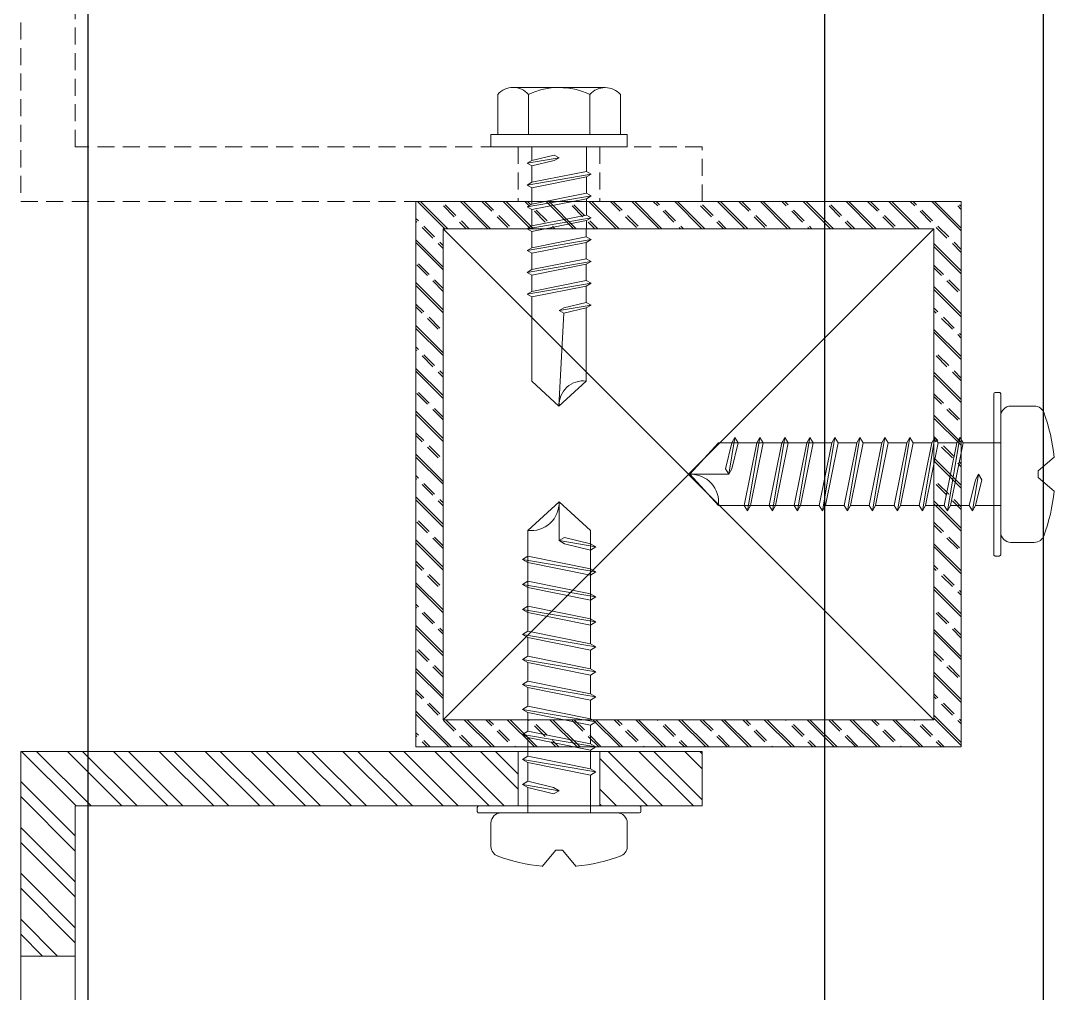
# Model space of a CAD drawing. Header units: millimetres. Extents: x 4688743 to 4806056, y -3017657 to -2960297.
# Drawn here: x 4752646.8 to 4752722.7, y -2967160.2 to -2967088.9 of the extents above; entities that cross this region are included whole.
import ezdxf

# ---------------------------------------------------------------- set-up
doc = ezdxf.new("R2010")
doc.units = ezdxf.units.MM
doc.header["$MEASUREMENT"] = 0
doc.linetypes.add('LÍNEAS_OCULTAS2', pattern=[0.1875, 0.125, -0.0625])
for name, color, linetype, lineweight in [('B-SECTIONS$0$_FAVETON-Autotaladrante N12 Filete 5.5 mm', 8, 'Continuous', 5), ('B-SECTIONS$0$_FAVETON-Pieza', 7, 'Continuous', 5), ('CLAYTONE-Pieza', 7, 'Continuous', 9), ('NEI-ALU-CROSS-SECTION', 150, 'Continuous', 5), ('NEI-G-BRACKET-IN PLAN', 115, 'Continuous', 5), ('TAPPING SCREW', 251, 'Continuous', 5)]:
    doc.layers.add(name, color=color, linetype=linetype, lineweight=lineweight)
doc.layers.add('MATEL CLADDING', color=145, linetype='Continuous')
doc.layers.add('wall', color=4, linetype='Continuous')

# ---------------------------------------------------------------- blocks, each defined once
blk = doc.blocks.new('ALU-CROSS-SECTION')
at = {"layer": 'NEI-ALU-CROSS-SECTION'}
h = blk.add_hatch(dxfattribs=at)
h.set_pattern_fill('ANSI33', color=8, scale=0.35, style=0)
h.set_pattern_definition([(45, (-14308.02193675318, -80916.70693045919), (-1.5715448211871, 1.5715448211871), []), (45, (-14306.45039125318, -80916.70693045919), (-1.5715448211871, 1.5715448211871), [1.111249999999998, -0.5556250000000001])])
h.paths.add_polyline_path([(20, 20), (-20, 20), (-20, -20), (20, -20)])
h.paths.add_polyline_path([(18, -18), (-17.99999999999818, -18), (-18.00000000000182, 18), (17.99999999999818, 18.00000000001455)], flags=16)
at = {"color": 8}
for p, q in [((-18, -18), (18, 18)), ((-18, 18), (18, -18))]:
    blk.add_line(p, q, dxfattribs=at)
for points in [[(-20, -20), (20, -20), (20, 20), (-20, 20)], [(-18, -18), (18, -18), (18, 18), (-18, 18)]]:
    blk.add_lwpolyline(points, close=True)
blk = doc.blocks.new('Autotaladrante N12 Filete 5.5 mm')
at = {"color": 250}
blk.add_lwpolyline([(0.4, -6), (0.1, -6, -0.4142135623730951), (0, -5.9), (0, 5.9, -0.4142135623730951), (0.1, 6), (0.4, 6, -0.4142135623730951), (0.5, 5.9), (0.5, -5.9, -0.4142135623730951)], format="xyb", close=True, dxfattribs=at)
at = {"layer": 'TAPPING SCREW'}
for p, q in [((0, 2.291923984535969), (1.846740673296151, 2.291923984652384)), ((1.619689673185348, -6.80153607391e-05), (2.078185673337428, 2.692314984626134)), ((2.309875673148779, 2.291923984652384), (3.67999267298728, 2.291923984652384)), ((4.143372673075647, 2.291923984652384), (5.513489672914146, 2.291923984652384)), ((5.976869673002511, 2.291923984652384), (7.346986672841012, 2.291923984652384)), ((7.810366672929376, 2.291923984652384), (9.180483672767876, 2.291923984652384)), ((9.64386367285624, 2.291923984652384), (11.01398067269474, 2.291923984652384)), ((10.56036767270416, -2.292060015373863), (11.47711567301303, 2.291923984652384)), ((11.24567067297175, 2.692314984626134), (11.47711567301303, 2.291923984652384)), ((11.47711567301303, 2.291923984652384), (12.84747667284682, 2.291923984652384)), ((13.31036767270416, 2.291923984652384), (14.68072867300361, 2.291923984652384)), ((14.22711567301303, -2.292060015373863), (15.14361967286095, 2.291923984652384)), ((14.55444400012493, 2.291923984535969), (20.70214900001884, 2.291923984535969)), ((14.91217367304489, 2.692314984626134), (15.14361967286095, 2.291923984652384)), ((15.14361967286095, 2.291923984652384), (16.51398067269474, 2.291923984652384)), ((16.97711567301302, 2.291923984652384), (18.34723267285153, 2.291923984652384)), ((17.66217367304489, -2.692451015347614), (18.5789216728881, 2.692314984626134)), ((20.70214900001884, 2.291923984535969), (22.80200200015679, -6.80154771544e-05)), ((-3.936293014617362, 1.252029540308284), (-2.746724937403298, 0.2499999999417923)), ((-2.746724937403298, 0.2499999999417923), (-2.746724937403298, -0.2500000000582077)), ((-3.936293014617362, -1.252029540424699), (-2.746724937403298, -0.2500000000582077)), ((19.9539216728881, -6.80153607391e-05), (22.80200200015679, -6.80154771544e-05)), ((20.70214900001884, -2.292060015490278), (22.80200200015679, -6.80154771544e-05)), ((0, -2.292060015490278), (2.763489672914146, -2.292060015490278)), ((2.995179673191158, -2.692451015347614), (3.226624673232436, -2.292060015373863)), ((4.828676673118026, -2.692451015347614), (5.0601216731593, -2.292060015373863)), ((6.66217367304489, -2.692451015347614), (6.893618673086166, -2.292060015373863)), ((8.495670672971755, -2.692451015347614), (8.727115673013031, -2.292060015373863)), ((10.3289216728881, -2.692451015347614), (10.56036767270416, -2.292060015373863)), ((10.56036767270416, -2.292060015373863), (11.93072867300361, -2.292060015373863)), ((12.39386367285624, -2.292060015373863), (13.76398067269474, -2.292060015373863)), ((13.63769599981606, -2.292060015490278), (20.70214900001884, -2.292060015490278)), ((13.99542567273602, -2.692451015347614), (14.22711567301303, -2.292060015373863)), ((14.22711567301303, -2.292060015373863), (15.59723267285153, -2.292060015373863)), ((16.06036767270416, -2.292060015373863), (17.43072867300361, -2.292060015373863)), ((17.89386367285624, -2.292060015373863), (19.26398067269474, -2.292060015373863))]:
    blk.add_line(p, q, dxfattribs=at)
for points in [[(-0.75, 5.000000000058205), (-2.468786036887863, 5.000000000058205)], [(0, 4.250000155007002), (0, -4.250000155007002)], [(4.596986672841012, -2.292060015373863), (3.226624673232436, -2.292060015373863), (4.143372673075647, 2.291923984652384), (3.911682673264293, 2.692314984626134), (2.995179673191158, -2.692451015347614), (2.763489672914146, -2.292060015373863), (3.680237673223018, 2.291923984652384), (3.911682673264293, 2.692314984626134)], [(6.430482672993093, -2.292060015373863), (5.0601216731593, -2.292060015373863), (5.976869673002511, 2.291923984652384), (5.745179673191159, 2.692314984626134), (4.828676673118026, -2.692451015347614), (4.596986672841012, -2.292060015373863), (5.513734673149881, 2.291923984652384), (5.745179673191159, 2.692314984626134)], [(8.263979672919957, -2.292060015373863), (6.893618673086166, -2.292060015373863), (7.810366672929376, 2.291923984652384), (7.578676673118025, 2.692314984626134), (6.66217367304489, -2.692451015347614), (6.430483672767878, -2.292060015373863), (7.347231673076748, 2.291923984652384), (7.578676673118025, 2.692314984626134)], [(10.09747667284682, -2.292060015373863), (8.727115673013031, -2.292060015373863), (9.64386367285624, 2.291923984652384), (9.41217367304489, 2.692314984626134), (8.495670672971755, -2.692451015347614), (8.263980672694743, -2.292060015373863), (9.180728673003612, 2.291923984652384), (9.41217367304489, 2.692314984626134)], [(13.0789216728881, 2.692314984626134), (13.31036767270416, 2.291923984652384), (12.39386367285624, -2.292060015373863), (12.16217367304489, -2.692451015347614), (11.93072867300361, -2.292060015373863), (12.84747667284682, 2.291923984652384), (13.0789216728881, 2.692314984626134), (12.16217367304489, -2.692451015347614)], [(15.8289216728881, -2.692451015347614), (16.06036767270416, -2.292060015373863), (16.97711567301302, 2.291923984652384), (16.74542567273602, 2.692314984626134), (15.8289216728881, -2.692451015347614), (15.59723267285153, -2.292060015373863), (16.51398067269474, 2.291923984652384), (16.74542567273602, 2.692314984626134)], [(19.9539216728881, -6.80153607391e-05), (19.72247667284682, -0.4014350153738633), (19.26398067269474, -2.292060015373863), (19.49567067297175, -2.692451015347614), (19.9539216728881, -6.80153607391e-05), (20.18536767270416, -0.4014350153738633), (19.72711567301303, -2.292060015373863), (19.49567067297175, -2.692451015347614)], [(-0.75, -5.000000000058205), (-2.468786036887863, -5.000000000058205)]]:
    blk.add_lwpolyline(points, dxfattribs=at)
for points in [[(2.309875673148779, 2.291923984652384), (1.85137967346236, 0.4012989846523852), (1.619689673185348, -6.80153607391e-05), (1.388244673144072, 0.4012989846523852), (1.846740673296151, 2.291923984652384), (2.078185673337428, 2.692314984626134)], [(10.3289216728881, -2.692451015347614), (10.09747667284682, -2.292060015373863), (11.01398067269474, 2.291923984652384), (11.24567067297175, 2.692314984626134)], [(13.76398067269474, -2.292060015373863), (14.68072867300361, 2.291923984652384), (14.91217367304489, 2.692314984626134), (13.99542567273602, -2.692451015347614)], [(17.89386367285624, -2.292060015373863), (17.66217367304489, -2.692451015347614), (17.43072867300361, -2.292060015373863), (18.34723267285153, 2.291923984652384), (18.5789216728881, 2.692314984626134), (18.81036767270416, 2.291923984652384)]]:
    blk.add_lwpolyline(points, close=True, dxfattribs=at)
for centre, radius, start, end in [((-2.46258787001828, 4.243801831908056), 0.756223569314118, 90.469613473679, 163.2548443297467), ((-0.7561981668695807, 4.243801831908056), 0.756223569314118, 0.4696135470522529, 89.53038652632057), ((9.023636459546438, 1.74623e-10), 12.99999999997761, 159.516938112828, 174.5435306629525), ((22.74389699986205, 2.054619984526651), 2.055444, 173.3775490016879, 271.6224339928452), ((9.023636459546438, 1.74623e-10), 12.99999999997761, 185.4564693403973, 200.4830618965218), ((-2.46258787001828, -4.243801831908056), 0.756223569314118, 196.7451556702532, 269.5303865263205), ((-0.7561981668695807, -4.243801831908056), 0.756223569314118, 270.469613473679, 359.5303864529478)]:
    blk.add_arc(centre, radius, start, end, dxfattribs=at)
blk = doc.blocks.new('bracket@ rcc')
h = blk.add_hatch()
h.set_pattern_fill('ANSI31', color=8, scale=0.75, style=0)
h.set_pattern_definition([(45, (230.708298155645, -31.36504371277986), (-1.683798022700464, 1.683798022700464), [])])
h.paths.add_polyline_path([(50.22255460312589, -6.365043712779865), (35.22255460312589, -6.365043712779865), (35.22255460312589, -10.36504371277986), (46.22255460312589, -10.36504371277986), (46.22255460312589, -40.86541946672421), (46.22464467902449, -40.86542034040774), (46.22380880602834, -42.86504371277986), (50.22255460312589, -42.86504371277986)])
h = blk.add_hatch()
h.set_pattern_fill('ANSI31', color=8, scale=0.75, style=0)
h.set_pattern_definition([(45, (22.2538147293526, 1.134956287220133), (-1.683798022700464, 1.683798022700464), [])])
h.paths.add_polyline_path([(46.22255460312589, -56.36504371277986), (50.22255460312589, -56.36504371277986), (50.22255460312589, -48.86504371277986), (46.22255460312589, -48.86504371277986)])
for p, q in [((35.22255460312589, -6.365043712779865), (35.22255460312589, -10.36504371277986)), ((46.22255460312589, -42.86504371277986), (50.22255460312589, -42.86504371277986)), ((46.22255460312589, -48.86504371277986), (50.22255460312589, -48.86504371277986))]:
    blk.add_line(p, q)
blk.add_lwpolyline([(-24.77744539687411, -6.365043712779865), (50.22255460312589, -6.365043712779865), (50.22255460312589, -56.36504371277986), (46.22255460312589, -56.36504371277986), (46.22255460312589, -10.36504371277986), (-24.77744539687411, -10.36504371277986), (-24.77744539687411, -6.365043712779865)])
at = {"layer": 'CLAYTONE-Pieza'}
blk.add_blockref('Autotaladrante N12 Filete 5.5 mm', (45.72255460312589, -45.86504371277986), dxfattribs=at)
blk = doc.blocks.new('B-SECTIONS$0$Autotaladrante N12 Filete 5.5 mm')
at = {"layer": 'B-SECTIONS$0$_FAVETON-Autotaladrante N12 Filete 5.5 mm'}
for p, q in [((-4.984374999999086, -3.870116999999027), (-4.984374999999086, 3.870117000000846)), ((0.9165040000025328, 9.095e-13), (1.375000000002728, 2.692383000000517)), ((5.041748999999982, 2.692383000000517), (5.273193999997601, 2.291992000000845)), ((8.708251999998538, 2.692383000000517), (8.939697999999225, 2.291992000000845)), ((11.45825199999672, -2.692383000000517), (12.37499999999909, 2.692383000000517)), ((-4.411376000000018, 2.580078000000411), (-1.031249999997271, 2.580078000000411)), ((0, 2.291992000000845), (1.143554999998741, 2.291992000000845)), ((1.606690000002341, 2.291992000000845), (2.976807000002736, 2.291992000000845)), ((3.439941999999973, 2.291992000000845), (4.810059000000363, 2.291992000000845)), ((4.356446000002506, -2.291991999999027), (5.273193999997601, 2.291992000000845)), ((5.273193999997601, 2.291992000000845), (6.643555000003289, 2.291992000000845)), ((7.106446000001596, 2.291992000000845), (8.476807000000917, 2.291992000000845)), ((8.023194000003059, -2.291991999999027), (8.939697999999225, 2.291992000000845)), ((8.939697999999225, 2.291992000000845), (10.31005899999854, 2.291992000000845)), ((10.77319400000215, 2.291992000000845), (12.14331100000254, 2.291992000000845)), ((12.60644599999978, 2.291992000000845), (19.67089899999791, 2.291992000000845)), ((19.67089899999791, 2.291992000000845), (21.77075200000218, 9.095e-13)), ((13.9814460000025, -0.4013669999994818), (21.77075200000218, 9.095e-13)), ((19.67089899999791, -2.291991999999027), (21.77075200000218, 9.095e-13)), ((-4.411376000000018, -2.580078000000411), (-1.031249999997271, -2.580078000000411)), ((0, -2.291991999999027), (2.060059000001273, -2.291991999999027)), ((2.291749000000891, -2.692383000000517), (2.523193999998509, -2.291991999999027)), ((4.125000000001818, -2.692383000000517), (4.356446000002506, -2.291991999999027)), ((4.356446000002506, -2.291991999999027), (5.726807000001826, -2.291991999999027)), ((6.189941999999063, -2.291991999999027), (7.560058999999455, -2.291991999999027)), ((7.791504000003442, -2.692383000000517), (8.023194000003059, -2.291991999999027)), ((8.023194000003059, -2.291991999999027), (9.393311000003443, -2.291991999999027)), ((9.856446000000687, -2.291991999999027), (11.226807, -2.291991999999027)), ((11.68994199999633, -2.291991999999027), (13.06005899999673, -2.291991999999027)), ((13.52319400000124, -2.291991999999027), (19.67089899999791, -2.291991999999027)), ((-1.031249999997271, -5.160155999999457), (-4.411376000000018, -5.160155999999457))]:
    blk.add_line(p, q, dxfattribs=at)
for points in [[(0, -5.729491999999482), (0, 5.729491999999482), (-1.031249999997271, 5.729491999999482), (-1.031249999997271, -5.729491999999482)], [(1.606690000002341, 2.291992000000845), (1.148194000002149, 0.4013669999994818), (0.9165040000025328, 9.095e-13), (0.6850589999985461, 0.4013669999994818), (1.143554999998741, 2.291992000000845), (1.375000000002728, 2.692383000000517)], [(4.125000000001818, -2.692383000000517), (3.893554999997832, -2.291991999999027), (4.810059000000363, 2.291992000000845), (5.041748999999982, 2.692383000000517)], [(7.560058999999455, -2.291991999999027), (8.476807000000917, 2.291992000000845), (8.708251999998538, 2.692383000000517), (7.791504000003442, -2.692383000000517)], [(11.68994199999633, -2.291991999999027), (11.45825199999672, -2.692383000000517), (11.226807, -2.291991999999027), (12.14331100000254, 2.291992000000845), (12.37499999999909, 2.692383000000517), (12.60644599999978, 2.291992000000845)]]:
    blk.add_lwpolyline(points, close=True, dxfattribs=at)
for points in [[(-1.031249999997271, 5.160155999999457), (-4.411376000000018, 5.160155999999457)], [(3.893554999997832, -2.291991999999027), (2.523193999998509, -2.291991999999027), (3.439941999999973, 2.291992000000845), (3.208252000000356, 2.692383000000517), (2.291749000000891, -2.692383000000517), (2.060059000001273, -2.291991999999027), (2.976807000002736, 2.291992000000845), (3.208252000000356, 2.692383000000517)], [(6.875000000000909, 2.692383000000517), (7.106446000001596, 2.291992000000845), (6.189941999999063, -2.291991999999027), (5.958251999999447, -2.692383000000517), (5.726807000001826, -2.291991999999027), (6.643555000003289, 2.291992000000845), (6.875000000000909, 2.692383000000517), (5.958251999999447, -2.692383000000517)], [(9.625, -2.692383000000517), (9.856446000000687, -2.291991999999027), (10.77319400000215, 2.291992000000845), (10.54150400000253, 2.692383000000517), (9.625, -2.692383000000517), (9.393311000003443, -2.291991999999027), (10.31005899999854, 2.291992000000845), (10.54150400000253, 2.692383000000517)], [(13.75000000000182, 9.095e-13), (13.51855499999783, -0.4013669999994818), (13.06005899999673, -2.291991999999027), (13.29174899999725, -2.692383000000517), (13.75000000000182, 9.095e-13), (13.9814460000025, -0.4013669999994818), (13.52319400000124, -2.291991999999027), (13.29174899999725, -2.692383000000517)]]:
    blk.add_lwpolyline(points, dxfattribs=at)
for centre, radius, start, end in [((-3.24560499999643, 3.870117000000846), 1.738801999999999, 132.1065000000292, 227.8934999999707), ((1.111328999996658, 9.095e-13), 6.095832999999998, 154.9603400000064, 205.0396599999936), ((21.7126470000012, -2.054688000000167), 2.055444, 88.37756600001387, 186.6224509999925), ((-3.24560499999643, -3.870116999999027), 1.738801999999999, 132.1065000000292, 227.8934999999707)]:
    blk.add_arc(centre, radius, start, end, dxfattribs=at)
blk = doc.blocks.new('rcc diff lvl')
at = {"linetype": 'LÍNEAS_OCULTAS2', "ltscale": 10}
for p, q in [((4.555360672995448, 3.000068015360735), (0.5553606729954482, 3.000068015360735)), ((4.555360672995448, -2.999931984639263), (0.5553606729954482, -2.999931984639263))]:
    blk.add_line(p, q, dxfattribs=at)
blk.add_lwpolyline([(75.55536067299545, 39.50006801536074), (0.5553606729954482, 39.50006801536074), (0.5553606729954482, -10.49993198463926), (4.555360672995448, -10.49993198463926), (4.555360672995448, 35.50006801536074), (75.55536067299545, 35.50006801536074), (75.55536067299545, 39.50006801536074)], dxfattribs=at)
at = {"layer": 'B-SECTIONS$0$_FAVETON-Pieza', "extrusion": (0, 0, -1), "xscale": 0.8726777181651566, "yscale": 0.8726777181651566, "zscale": -0.8726777173244235, "rotation": 0.0239505062693356}
blk.add_blockref('B-SECTIONS$0$Autotaladrante N12 Filete 5.5 mm', (-4.555360672995448, 6.80153607355e-05), dxfattribs=at)

msp = doc.modelspace()

# ---------------------------------------------------------------- hatches: boundary and pattern name
at = {"layer": 'NEI-ALU-CROSS-SECTION'}
h = msp.add_hatch(dxfattribs=at)
h.set_pattern_fill('ANSI33', color=8, scale=0.35, angle=89.99999999999999, style=0)
h.set_pattern_definition([(135, (4833612.540055326, -2981430.133896306), (-1.5715448211871, -1.5715448211871), []), (135, (4833612.540055326, -2981428.562350806), (-1.5715448211871, -1.5715448211871), [1.111249999999998, -0.5556250000000001])])
h.paths.add_polyline_path([(4752675.833124869, -2967102.111959552), (4752675.833124869, -2967142.111959552), (4752715.833124868, -2967142.111959552), (4752715.833124868, -2967102.111959552)])
h.paths.add_polyline_path([(4752713.833124869, -2967104.111959552), (4752713.833124869, -2967140.111959553), (4752677.833124869, -2967140.111959553), (4752677.833124869, -2967104.111959552)], flags=16)
at = {"layer": 'NEI-G-BRACKET-IN PLAN'}
h = msp.add_hatch(dxfattribs=at)
h.set_pattern_fill('ANSI31', color=8, scale=0.7500000000000002, angle=89.99999999999999, style=0)
h.set_pattern_definition([(135, (4752671.833127961, -2966961.951775138), (-1.683798022700465, -1.683798022700464), [])])
h.paths.add_polyline_path([(4752646.833127961, -2967142.437518692), (4752646.833127961, -2967157.437518692), (4752650.833127961, -2967157.437518692), (4752650.833127961, -2967146.437518692), (4752681.333503715, -2967146.437518692), (4752681.333504588, -2967146.435428616), (4752683.333127961, -2967146.436264489), (4752683.333127961, -2967142.437518692)])
h = msp.add_hatch(dxfattribs=at)
h.set_pattern_fill('ANSI31', color=8, scale=0.7500000000000002, angle=89.99999999999999, style=0)
h.set_pattern_definition([(135, (4752639.33312796, -2967170.406258566), (-1.683798022700465, -1.683798022700464), [])])
h.paths.add_polyline_path([(4752696.833127961, -2967146.437518692), (4752696.833127961, -2967142.437518692), (4752689.333127961, -2967142.437518692), (4752689.333127961, -2967146.437518692)])

# ---------------------------------------------------------------- linework, layer by layer
at = {"layer": 'B-SECTIONS$0$_FAVETON-Autotaladrante N12 Filete 5.5 mm'}
for p, q in [((4752689.71240022, -2967093.76361872, 389.654584088475), (4752682.957671065, -2967093.760795141, 389.654584088475)), ((4752681.830440802, -2967097.210128347, 389.654584088475), (4752681.831673848, -2967094.26036796, 389.654584088475)), ((4752684.083250231, -2967094.261309154, 389.654584088475), (4752684.082017187, -2967097.21106954, 389.654584088475)), ((4752688.586403002, -2967094.26319154, 389.654584088475), (4752688.585169957, -2967097.212951927, 389.654584088475)), ((4752690.836746342, -2967097.21389312, 389.654584088475), (4752690.837979387, -2967094.264132733, 389.654584088475)), ((4752681.333217812, -2967098.109869475, 389.654584088475), (4752681.333594005, -2967097.209920657, 389.654584088475)), ((4752681.333594005, -2967097.209920657, 389.654584088475), (4752691.333593141, -2967097.21410081, 389.654584088475)), ((4752691.333593141, -2967097.21410081, 389.654584088475), (4752691.333216948, -2967098.114049627, 389.654584088475)), ((4752691.333216948, -2967098.114049627, 389.654584088475), (4752681.333217812, -2967098.109869475, 389.654584088475)), ((4752684.333047207, -2967098.11112345, 389.654584088475), (4752684.332630048, -2967099.109078332, 389.654584088475)), ((4752688.333387554, -2967098.112795652, 389.654584088475), (4752688.332636058, -2967099.910563084, 389.654584088475)), ((4752686.332883047, -2967098.911772102, 389.654584088475), (4752683.983133341, -2967099.310909149, 389.654584088475)), ((4752684.332630048, -2967099.109078332, 389.654584088475), (4752683.983133341, -2967099.310909149, 389.654584088475)), ((4752683.983133341, -2967099.310909149, 389.654584088475), (4752684.332461097, -2967099.513245891, 389.654584088475)), ((4752684.332461097, -2967099.513245891, 389.654584088475), (4752685.982534521, -2967099.113816369, 389.654584088475)), ((4752685.982703469, -2967098.709648809, 389.654584088475), (4752684.332630048, -2967099.109078332, 389.654584088475)), ((4752685.982534521, -2967099.113816369, 389.654584088475), (4752686.332883047, -2967098.911772102, 389.654584088475)), ((4752686.332883047, -2967098.911772102, 389.654584088475), (4752685.982703469, -2967098.709648809, 389.654584088475)), ((4752684.332461097, -2967099.513245891, 389.654584088475), (4752684.33196129, -2967100.708916364, 389.654584088475)), ((4752688.332636058, -2967099.910563084, 389.654584088475), (4752684.33196129, -2967100.708916364, 389.654584088475)), ((4752688.681963815, -2967100.112899825, 389.654584088475), (4752688.332636058, -2967099.910563084, 389.654584088475)), ((4752683.982464586, -2967100.910747181, 389.654584088475), (4752688.681963815, -2967100.112899825, 389.654584088475)), ((4752684.33196129, -2967100.708916364, 389.654584088475), (4752683.982464586, -2967100.910747181, 389.654584088475)), ((4752688.332467112, -2967100.314730642, 389.654584088475), (4752684.331792342, -2967101.113083922, 389.654584088475)), ((4752688.331967215, -2967101.510614051, 389.654584088475), (4752688.332467112, -2967100.314730642, 389.654584088475)), ((4752688.681963815, -2967100.112899825, 389.654584088475), (4752688.332467112, -2967100.314730642, 389.654584088475)), ((4752684.331792342, -2967101.113083922, 389.654584088475), (4752683.982464586, -2967100.910747181, 389.654584088475)), ((4752684.331792342, -2967101.113083922, 389.654584088475), (4752684.331292533, -2967102.308754395, 389.654584088475)), ((4752688.331967215, -2967101.510614051, 389.654584088475), (4752684.331292533, -2967102.308754395, 389.654584088475)), ((4752688.681295059, -2967101.712736987, 389.654584088475), (4752688.331967215, -2967101.510614051, 389.654584088475)), ((4752683.98179574, -2967102.510799018, 389.654584088475), (4752688.681295059, -2967101.712736987, 389.654584088475)), ((4752684.331292533, -2967102.308754395, 389.654584088475), (4752683.98179574, -2967102.510799018, 389.654584088475)), ((4752688.331798355, -2967101.914568677, 389.654584088475), (4752684.331123585, -2967102.712921955, 389.654584088475)), ((4752688.331798355, -2967101.914568677, 389.654584088475), (4752688.331298457, -2967103.110452082, 389.654584088475)), ((4752688.681295059, -2967101.712736987, 389.654584088475), (4752688.331798355, -2967101.914568677, 389.654584088475)), ((4752683.98179574, -2967102.510799018, 389.654584088475), (4752684.331123585, -2967102.712921955, 389.654584088475)), ((4752684.331123585, -2967102.712921955, 389.654584088475), (4752684.330623687, -2967103.908805362, 389.654584088475)), ((4752688.331298457, -2967103.110452082, 389.654584088475), (4752684.330623687, -2967103.908805362, 389.654584088475)), ((4752688.680626302, -2967103.312575017, 389.654584088475), (4752688.331298457, -2967103.110452082, 389.654584088475)), ((4752683.981126985, -2967104.110636179, 389.654584088475), (4752688.680626302, -2967103.312575017, 389.654584088475)), ((4752684.330454828, -2967104.312759987, 389.654584088475), (4752688.33112951, -2967103.514619642, 389.654584088475)), ((4752688.33112951, -2967103.514619642, 389.654584088475), (4752688.330629702, -2967104.710290115, 389.654584088475)), ((4752688.33112951, -2967103.514619642, 389.654584088475), (4752688.680626302, -2967103.312575017, 389.654584088475)), ((4752684.330623687, -2967103.908805362, 389.654584088475), (4752683.981126985, -2967104.110636179, 389.654584088475)), ((4752683.981126985, -2967104.110636179, 389.654584088475), (4752684.330454828, -2967104.312759987, 389.654584088475)), ((4752684.330454828, -2967104.312759987, 389.654584088475), (4752684.329954932, -2967105.508643395, 389.654584088475)), ((4752683.980458227, -2967105.710474212, 389.654584088475), (4752688.679957545, -2967104.91241305, 389.654584088475)), ((4752688.330460751, -2967105.114457674, 389.654584088475), (4752684.329786072, -2967105.91259802, 389.654584088475)), ((4752688.330629702, -2967104.710290115, 389.654584088475), (4752684.329954932, -2967105.508643395, 389.654584088475)), ((4752688.330460751, -2967105.114457674, 389.654584088475), (4752688.329960945, -2967106.310128147, 389.654584088475)), ((4752688.679957545, -2967104.91241305, 389.654584088475), (4752688.330460751, -2967105.114457674, 389.654584088475)), ((4752688.679957545, -2967104.91241305, 389.654584088475), (4752688.330629702, -2967104.710290115, 389.654584088475)), ((4752684.329954932, -2967105.508643395, 389.654584088475), (4752683.980458227, -2967105.710474212, 389.654584088475)), ((4752683.980458227, -2967105.710474212, 389.654584088475), (4752684.329786072, -2967105.91259802, 389.654584088475)), ((4752684.329786072, -2967105.91259802, 389.654584088475), (4752684.329286172, -2967107.108481427, 389.654584088475)), ((4752683.97978947, -2967107.310312245, 389.654584088475), (4752688.679288698, -2967106.512464016, 389.654584088475)), ((4752688.329791997, -2967106.714295706, 389.654584088475), (4752684.329117226, -2967107.512648986, 389.654584088475)), ((4752688.329960945, -2967106.310128147, 389.654584088475), (4752684.329286172, -2967107.108481427, 389.654584088475)), ((4752688.329791997, -2967106.714295706, 389.654584088475), (4752688.3292921, -2967107.910179113, 389.654584088475)), ((4752688.679288698, -2967106.512464016, 389.654584088475), (4752688.329791997, -2967106.714295706, 389.654584088475)), ((4752688.679288698, -2967106.512464016, 389.654584088475), (4752688.329960945, -2967106.310128147, 389.654584088475)), ((4752684.329286172, -2967107.108481427, 389.654584088475), (4752683.97978947, -2967107.310312245, 389.654584088475)), ((4752684.329117226, -2967107.512648986, 389.654584088475), (4752683.97978947, -2967107.310312245, 389.654584088475)), ((4752684.329117226, -2967107.512648986, 389.654584088475), (4752684.328617416, -2967108.708319458, 389.654584088475)), ((4752688.678619944, -2967108.112302048, 389.654584088475), (4752683.979120624, -2967108.91036321, 389.654584088475)), ((4752684.32844847, -2967109.112487018, 389.654584088475), (4752688.32912315, -2967108.314346672, 389.654584088475)), ((4752688.3292921, -2967107.910179113, 389.654584088475), (4752684.328617416, -2967108.708319458, 389.654584088475)), ((4752688.32912315, -2967108.314346672, 389.654584088475), (4752688.328623342, -2967109.510017144, 389.654584088475)), ((4752688.32912315, -2967108.314346672, 389.654584088475), (4752688.678619944, -2967108.112302048, 389.654584088475)), ((4752688.678619944, -2967108.112302048, 389.654584088475), (4752688.3292921, -2967107.910179113, 389.654584088475)), ((4752684.328617416, -2967108.708319458, 389.654584088475), (4752683.979120624, -2967108.91036321, 389.654584088475)), ((4752683.979120624, -2967108.91036321, 389.654584088475), (4752684.32844847, -2967109.112487018, 389.654584088475)), ((4752684.32844847, -2967109.112487018, 389.654584088475), (4752684.325871411, -2967115.277477205, 389.654584088475)), ((4752688.677951097, -2967109.712353887, 389.654584088475), (4752686.328201483, -2967110.111277128, 389.654584088475)), ((4752686.328201483, -2967110.111277128, 389.654584088475), (4752686.67854992, -2967109.909446667, 389.654584088475)), ((4752686.67838106, -2967110.313401294, 389.654584088475), (4752688.328454394, -2967109.914184705, 389.654584088475)), ((4752686.67854992, -2967109.909446667, 389.654584088475), (4752688.328623342, -2967109.510017144, 389.654584088475)), ((4752688.328454394, -2967109.914184705, 389.654584088475), (4752688.326211757, -2967115.279149407, 389.654584088475)), ((4752688.328454394, -2967109.914184705, 389.654584088475), (4752688.677951097, -2967109.712353887, 389.654584088475)), ((4752688.328623342, -2967109.510017144, 389.654584088475), (4752688.677951097, -2967109.712353887, 389.654584088475)), ((4752686.67838106, -2967110.313401294, 389.654584088475), (4752686.325275572, -2967117.110808071, 389.654584088475)), ((4752686.328201483, -2967110.111277128, 389.654584088475), (4752686.67838106, -2967110.313401294, 389.654584088475)), ((4752684.325871411, -2967115.277477205, 389.654584088475), (4752686.325275572, -2967117.110808071, 389.654584088475)), ((4752688.326211757, -2967115.279149407, 389.654584088475), (4752686.325275572, -2967117.110808071, 389.654584088475))]:
    msp.add_line(p, q, dxfattribs=at)
at = {"layer": 'B-SECTIONS$0$_FAVETON-Autotaladrante N12 Filete 5.5 mm', "extrusion": (0, 0, -1)}
for centre, major_axis, ratio, start_param, end_param in [((4752682.957036776, -2967095.278180846, 389.654584088475), (-1.072973560931437, 1.072973560931437), 0.9999999996676441, 6.233102220111314, 7.904900750813263), ((4752686.332811975, -2967099.081791522, 389.654584088475), (3.761594270317649, 3.761594270317651), 0.9999999998442971, 5.061180648423597, 5.935229669653457), ((4752689.71176593, -2967095.281004423, 389.654584088475), (-1.072973560920825, 1.072973560920824), 0.9999999998742107, 6.233102220979671, 7.904900750823763)]:
    msp.add_ellipse(centre, major_axis=major_axis, ratio=ratio, start_param=start_param, end_param=end_param, dxfattribs=at)
at = {"layer": 'B-SECTIONS$0$_FAVETON-Autotaladrante N12 Filete 5.5 mm', "extrusion": (0, 0, -0.9999999999999998)}
msp.add_ellipse((4752688.118377048, -2967117.06085067, 389.654584088475), major_axis=(-1.268365844963774, 1.268365844963774), ratio=0.9999999995171625, start_param=5.469888343378613, end_param=7.184585060427698, dxfattribs=at)
at = {"layer": 'CLAYTONE-Pieza', "color": 250}
for points, elevation in [([(4752718.327657817, -2967116.111957687), (4752718.627657817, -2967116.111957687, -0.4142135623730951), (4752718.727657817, -2967116.211957687), (4752718.727657817, -2967128.011957687, -0.4142135623730951), (4752718.627657817, -2967128.111957687), (4752718.327657817, -2967128.111957687, -0.4142135623730951), (4752718.227657817, -2967128.011957687), (4752718.227657817, -2967116.211957687, -0.4142135623730951)], 389.6545962480698), ([(4752692.333127961, -2967146.537518692), (4752692.333127961, -2967146.837518692, -0.4142135623730951), (4752692.23312796, -2967146.937518692), (4752680.433127958, -2967146.937518692, -0.4142135623730951), (4752680.333127961, -2967146.837518692), (4752680.333127961, -2967146.537518692, -0.4142135623730951), (4752680.433127958, -2967146.437518692), (4752692.23312796, -2967146.437518692, -0.4142135623730951)], 389.6545747281228)]:
    msp.add_lwpolyline(points, format="xyb", close=True, dxfattribs=dict(at, elevation=elevation))
at = {"layer": 'MATEL CLADDING', "elevation": -3.5158106524e-06}
for points in [[(4752705.831782426, -2973389.642725721), (4752705.832337708, -2966811.469022971), (4752705.83308829, -2966811.469022971)], [(4752721.833089837, -2966811.469022971), (4752721.83257412, -2973389.642725721)]]:
    msp.add_lwpolyline(points, dxfattribs=at)
at = {"layer": 'NEI-ALU-CROSS-SECTION', "color": 8}
for p, q in [((4752713.833124869, -2967140.111959553, 389.6545840887222), (4752677.833124869, -2967104.111959552, 389.6545840887222)), ((4752677.833124869, -2967140.111959553, 389.6545840887222), (4752713.833124869, -2967104.111959552, 389.6545840887222))]:
    msp.add_line(p, q, dxfattribs=at)
at = {"layer": 'NEI-ALU-CROSS-SECTION', "elevation": 389.6545840887222}
for points in [[(4752715.833124868, -2967142.111959552), (4752715.833124868, -2967102.111959552), (4752675.833124869, -2967102.111959552), (4752675.833124869, -2967142.111959552)], [(4752713.833124869, -2967140.111959553), (4752713.833124869, -2967104.111959552), (4752677.833124869, -2967104.111959552), (4752677.833124869, -2967140.111959553)]]:
    msp.add_lwpolyline(points, close=True, dxfattribs=at)
at = {"layer": 'NEI-G-BRACKET-IN PLAN', "linetype": 'LÍNEAS_OCULTAS2', "ltscale": 10}
for p, q in [((4752683.333217381, -2967098.111959552, 389.654584088475), (4752683.333217381, -2967102.111959552, 389.654584088475)), ((4752689.333217381, -2967098.111959552, 389.654584088475), (4752689.333217381, -2967102.111959552, 389.654584088475))]:
    msp.add_line(p, q, dxfattribs=at)
at = {"layer": 'NEI-G-BRACKET-IN PLAN'}
for p, q in [((4752683.333127961, -2967146.437518692, 389.6545747281228), (4752683.333127961, -2967142.437518692, 389.6545747281228)), ((4752689.333127961, -2967146.437518692, 389.6545747281228), (4752689.333127961, -2967142.437518692, 389.6545747281228)), ((4752646.833127961, -2967157.437518692, 389.6545747281228), (4752650.833127961, -2967157.437518692, 389.6545747281228))]:
    msp.add_line(p, q, dxfattribs=at)
at = {"layer": 'NEI-G-BRACKET-IN PLAN', "linetype": 'LÍNEAS_OCULTAS2', "ltscale": 10, "elevation": 389.654584088475}
msp.add_lwpolyline([(4752646.833217381, -2967027.111959552), (4752646.833217381, -2967102.111959552), (4752696.833217381, -2967102.111959552), (4752696.833217381, -2967098.111959552), (4752650.833217381, -2967098.111959552), (4752650.833217381, -2967027.111959552), (4752646.833217381, -2967027.111959552)], dxfattribs=at)
at = {"layer": 'NEI-G-BRACKET-IN PLAN', "elevation": 389.6545747281228}
msp.add_lwpolyline([(4752646.833127961, -2967217.437518692), (4752646.833127961, -2967142.437518692), (4752696.833127961, -2967142.437518692), (4752696.833127961, -2967146.437518692), (4752650.833127961, -2967146.437518692), (4752650.833127961, -2967217.437518692), (4752646.833127961, -2967217.437518692)], dxfattribs=at)
at = {"layer": 'TAPPING SCREW'}
for p, q in [((4752701.065484145, -2967119.419506672, 389.6545962480698), (4752700.148736144, -2967124.804272673, 389.6545962480698)), ((4752704.732232145, -2967119.419506672, 389.6545962480698), (4752704.500542144, -2967119.819897672, 389.6545962480698)), ((4752708.398736144, -2967119.419506672, 389.6545962480698), (4752708.167290145, -2967119.819897672, 389.6545962480698)), ((4752710.231987146, -2967119.419506672, 389.6545962480698), (4752710.000542144, -2967119.819897672, 389.6545962480698)), ((4752712.065484144, -2967119.419506672, 389.6545962480698), (4752711.834039143, -2967119.819897672, 389.6545962480698)), ((4752713.898981144, -2967119.419506672, 389.6545962480698), (4752713.667536145, -2967119.819897672, 389.6545962480698)), ((4752715.732478145, -2967119.419506672, 389.6545962480698), (4752715.501033143, -2967119.819897672, 389.6545962480698)), ((4752698.025508816, -2967119.819897672, 389.6545962480698), (4752695.925655818, -2967122.111889673, 389.6545962480698)), ((4752706.333794145, -2967119.819897672, 389.6545962480698), (4752698.025508816, -2967119.819897672, 389.6545962480698)), ((4752704.500542144, -2967119.819897672, 389.6545962480698), (4752703.584038145, -2967124.403881671, 389.6545962480698)), ((4752708.167290145, -2967119.819897672, 389.6545962480698), (4752706.796929144, -2967119.819897672, 389.6545962480698)), ((4752708.167290145, -2967119.819897672, 389.6545962480698), (4752707.250542144, -2967124.403881671, 389.6545962480698)), ((4752718.727657817, -2967119.819897672, 389.6545962480698), (4752715.964168144, -2967119.819897672, 389.6545962480698)), ((4752722.663950832, -2967120.859928147, 389.6545962480698), (4752721.474382754, -2967121.861957688, 389.6545962480698)), ((4752721.474382754, -2967122.361957687, 389.6545962480698), (4752721.474382754, -2967121.861957688, 389.6545962480698)), ((4752698.773736143, -2967122.111889673, 389.6545962480698), (4752695.925655818, -2967122.111889673, 389.6545962480698)), ((4752698.025508816, -2967124.403881671, 389.6545962480698), (4752695.925655818, -2967122.111889673, 389.6545962480698)), ((4752717.107968145, -2967122.111889673, 389.6545962480698), (4752716.649472144, -2967124.804272673, 389.6545962480698)), ((4752722.663950832, -2967123.363987228, 389.6545962480698), (4752721.474382754, -2967122.361957687, 389.6545962480698)), ((4752684.041203976, -2967126.235369692, 389.6545747281228), (4752686.333195977, -2967124.135516692, 389.6545747281228)), ((4752688.625187974, -2967126.235369692, 389.6545747281228), (4752686.333195977, -2967124.135516692, 389.6545747281228)), ((4752686.333195977, -2967126.983597019, 389.6545747281228), (4752686.333195977, -2967124.135516692, 389.6545747281228)), ((4752705.417290145, -2967124.403881671, 389.6545962480698), (4752698.025508816, -2967124.403881671, 389.6545962480698)), ((4752703.815484144, -2967124.804272673, 389.6545962480698), (4752703.584038145, -2967124.403881671, 389.6545962480698)), ((4752707.250542144, -2967124.403881671, 389.6545962480698), (4752705.880181145, -2967124.403881671, 389.6545962480698)), ((4752707.481987145, -2967124.804272673, 389.6545962480698), (4752707.250542144, -2967124.403881671, 389.6545962480698)), ((4752709.083794145, -2967124.403881671, 389.6545962480698), (4752707.713677145, -2967124.403881671, 389.6545962480698)), ((4752710.917291144, -2967124.403881671, 389.6545962480698), (4752709.547174145, -2967124.403881671, 389.6545962480698)), ((4752712.750788146, -2967124.403881671, 389.6545962480698), (4752711.380671144, -2967124.403881671, 389.6545962480698)), ((4752714.584285144, -2967124.403881671, 389.6545962480698), (4752713.214168144, -2967124.403881671, 389.6545962480698)), ((4752716.417782146, -2967124.403881671, 389.6545962480698), (4752715.047665142, -2967124.403881671, 389.6545962480698)), ((4752718.727657817, -2967124.403881671, 389.6545962480698), (4752716.880917142, -2967124.403881671, 389.6545962480698)), ((4752684.041203976, -2967133.627151019, 389.6545747281228), (4752684.041203976, -2967126.235369692, 389.6545747281228)), ((4752688.625187974, -2967134.543655019, 389.6545747281228), (4752688.625187974, -2967126.235369692, 389.6545747281228)), ((4752689.025578976, -2967129.27534502, 389.6545747281228), (4752683.640812976, -2967128.358597019, 389.6545747281228)), ((4752683.640812976, -2967132.02534502, 389.6545747281228), (4752684.041203976, -2967131.793899019, 389.6545747281228)), ((4752688.625187974, -2967132.71040302, 389.6545747281228), (4752684.041203976, -2967131.793899019, 389.6545747281228)), ((4752689.025578976, -2967132.942093019, 389.6545747281228), (4752688.625187974, -2967132.71040302, 389.6545747281228)), ((4752684.041203976, -2967135.46040302, 389.6545747281228), (4752684.041203976, -2967134.090042019, 389.6545747281228)), ((4752683.640812976, -2967135.69184802, 389.6545747281228), (4752684.041203976, -2967135.46040302, 389.6545747281228)), ((4752688.625187974, -2967136.377151019, 389.6545747281228), (4752684.041203976, -2967135.46040302, 389.6545747281228)), ((4752688.625187974, -2967136.377151019, 389.6545747281228), (4752688.625187974, -2967135.006790018, 389.6545747281228)), ((4752684.041203976, -2967137.293655019, 389.6545747281228), (4752684.041203976, -2967135.923538019, 389.6545747281228)), ((4752689.025578976, -2967136.608597018, 389.6545747281228), (4752688.625187974, -2967136.377151019, 389.6545747281228)), ((4752684.041203976, -2967139.127152019, 389.6545747281228), (4752684.041203976, -2967137.757035018, 389.6545747281228)), ((4752689.025578976, -2967138.44184802, 389.6545747281228), (4752688.625187974, -2967138.21040302, 389.6545747281228)), ((4752684.041203976, -2967140.960649018, 389.6545747281228), (4752684.041203976, -2967139.59053202, 389.6545747281228)), ((4752689.025578976, -2967140.275345018, 389.6545747281228), (4752688.625187974, -2967140.043900018, 389.6545747281228)), ((4752684.041203976, -2967142.794146018, 389.6545747281228), (4752684.041203976, -2967141.424029018, 389.6545747281228)), ((4752689.025578976, -2967142.108842019, 389.6545747281228), (4752688.625187974, -2967141.877397019, 389.6545747281228)), ((4752684.041203976, -2967144.627643019, 389.6545747281228), (4752684.041203976, -2967143.25752602, 389.6545747281228)), ((4752689.025578976, -2967143.942339019, 389.6545747281228), (4752688.625187974, -2967143.710894019, 389.6545747281228)), ((4752688.625187974, -2967146.937518692, 389.6545747281228), (4752688.625187974, -2967144.174029018, 389.6545747281228)), ((4752686.333195977, -2967145.317829019, 389.6545747281228), (4752683.640812976, -2967144.859333019, 389.6545747281228)), ((4752684.041203976, -2967146.937518692, 389.6545747281228), (4752684.041203976, -2967145.090778019, 389.6545747281228)), ((4752685.081098421, -2967150.873811707, 389.6545747281228), (4752686.083127961, -2967149.684243629, 389.6545747281228)), ((4752686.083127961, -2967149.684243629, 389.6545747281228), (4752686.583127961, -2967149.684243629, 389.6545747281228)), ((4752687.585157501, -2967150.873811707, 389.6545747281228), (4752686.583127961, -2967149.684243629, 389.6545747281228))]:
    msp.add_line(p, q, dxfattribs=at)
for points, elevation in [([(4752719.477657817, -2967117.111957687), (4752721.196443855, -2967117.111957687)], 389.6545962480698), ([(4752718.727657817, -2967126.361957842), (4752718.727657817, -2967117.861957532)], 389.6545962480698), ([(4752698.773736143, -2967122.111889673), (4752699.005181145, -2967121.710522672), (4752699.463677145, -2967119.819897672), (4752699.231987145, -2967119.419506672), (4752698.773736143, -2967122.111889673), (4752698.542290145, -2967121.710522672), (4752699.000542144, -2967119.819897672), (4752699.231987145, -2967119.419506672)], 389.6545962480698), ([(4752702.898736144, -2967119.419506672), (4752702.667290145, -2967119.819897672), (4752701.750542143, -2967124.403881671), (4752701.982232143, -2967124.804272673), (4752702.898736144, -2967119.419506672), (4752703.130425145, -2967119.819897672), (4752702.213677145, -2967124.403881671), (4752701.982232143, -2967124.804272673)], 389.6545962480698), ([(4752705.648736144, -2967124.804272673), (4752705.417290145, -2967124.403881671), (4752706.333794145, -2967119.819897672), (4752706.565484144, -2967119.419506672), (4752706.796929144, -2967119.819897672), (4752705.880181145, -2967124.403881671), (4752705.648736144, -2967124.804272673), (4752706.565484144, -2967119.419506672)], 389.6545962480698), ([(4752708.630181145, -2967119.819897672), (4752710.000542144, -2967119.819897672), (4752709.083794145, -2967124.403881671), (4752709.315484144, -2967124.804272673), (4752710.231987146, -2967119.419506672), (4752710.463677145, -2967119.819897672), (4752709.546929142, -2967124.403881671), (4752709.315484144, -2967124.804272673)], 389.6545962480698), ([(4752710.463678145, -2967119.819897672), (4752711.834039143, -2967119.819897672), (4752710.917291144, -2967124.403881671), (4752711.148981145, -2967124.804272673), (4752712.065484144, -2967119.419506672), (4752712.297174145, -2967119.819897672), (4752711.380426145, -2967124.403881671), (4752711.148981145, -2967124.804272673)], 389.6545962480698), ([(4752712.297175145, -2967119.819897672), (4752713.667536145, -2967119.819897672), (4752712.750788146, -2967124.403881671), (4752712.982478145, -2967124.804272673), (4752713.898981144, -2967119.419506672), (4752714.130671144, -2967119.819897672), (4752713.213923142, -2967124.403881671), (4752712.982478145, -2967124.804272673)], 389.6545962480698), ([(4752714.130671144, -2967119.819897672), (4752715.501033143, -2967119.819897672), (4752714.584285144, -2967124.403881671), (4752714.815975145, -2967124.804272673), (4752715.732478145, -2967119.419506672), (4752715.964168144, -2967119.819897672), (4752715.047420143, -2967124.403881671), (4752714.815975145, -2967124.804272673)], 389.6545962480698), ([(4752686.333195977, -2967126.983597019), (4752686.734562976, -2967127.215042019), (4752688.625187974, -2967127.673538019), (4752689.025578976, -2967127.441848018), (4752686.333195977, -2967126.983597019), (4752686.734562976, -2967126.752151019), (4752688.625187974, -2967127.210403018), (4752689.025578976, -2967127.441848018)], 389.6545747281228), ([(4752719.477657817, -2967127.111957687), (4752721.196443855, -2967127.111957687)], 389.6545962480698), ([(4752689.025578976, -2967131.108597019), (4752688.625187974, -2967130.877151019), (4752684.041203976, -2967129.960403018), (4752683.640812976, -2967130.192093019), (4752689.025578976, -2967131.108597019), (4752688.625187974, -2967131.340286018), (4752684.041203976, -2967130.423538019), (4752683.640812976, -2967130.192093019)], 389.6545747281228), ([(4752683.640812976, -2967133.858597019), (4752684.041203976, -2967133.627151019), (4752688.625187974, -2967134.543655019), (4752689.025578976, -2967134.775345018), (4752688.625187974, -2967135.006790018), (4752684.041203976, -2967134.090042019), (4752683.640812976, -2967133.858597019), (4752689.025578976, -2967134.775345018)], 389.6545747281228), ([(4752688.625187974, -2967136.840042018), (4752688.625187974, -2967138.21040302), (4752684.041203976, -2967137.293655019), (4752683.640812976, -2967137.525345018), (4752689.025578976, -2967138.44184802), (4752688.625187974, -2967138.673538019), (4752684.041203976, -2967137.756790018), (4752683.640812976, -2967137.525345018)], 389.6545747281228), ([(4752688.625187974, -2967138.673539019), (4752688.625187974, -2967140.043900018), (4752684.041203976, -2967139.127152019), (4752683.640812976, -2967139.358842019), (4752689.025578976, -2967140.275345018), (4752688.625187974, -2967140.507035019), (4752684.041203976, -2967139.590287018), (4752683.640812976, -2967139.358842019)], 389.6545747281228), ([(4752688.625187974, -2967140.507036018), (4752688.625187974, -2967141.877397019), (4752684.041203976, -2967140.960649018), (4752683.640812976, -2967141.192339019), (4752689.025578976, -2967142.108842019), (4752688.625187974, -2967142.340532019), (4752684.041203976, -2967141.423784019), (4752683.640812976, -2967141.192339019)], 389.6545747281228), ([(4752688.625187974, -2967142.340532019), (4752688.625187974, -2967143.710894019), (4752684.041203976, -2967142.794146018), (4752683.640812976, -2967143.025836018), (4752689.025578976, -2967143.942339019), (4752688.625187974, -2967144.174029018), (4752684.041203976, -2967143.257281018), (4752683.640812976, -2967143.025836018)], 389.6545747281228), ([(4752682.083127805, -2967146.937518692), (4752690.583128113, -2967146.937518692)], 389.6545747281228), ([(4752681.333127961, -2967147.687518692), (4752681.333127961, -2967149.406304729)], 389.6545747281228), ([(4752691.333127961, -2967147.687518692), (4752691.333127961, -2967149.406304729)], 389.6545747281228)]:
    msp.add_lwpolyline(points, dxfattribs=dict(at, elevation=elevation))
for points, elevation in [([(4752700.833794145, -2967119.819897672), (4752701.065484145, -2967119.419506672), (4752701.296929144, -2967119.819897672), (4752700.380425142, -2967124.403881671), (4752700.148736144, -2967124.804272673), (4752699.917290145, -2967124.403881671)], 389.6545962480698), ([(4752704.963677145, -2967119.819897672), (4752704.046929144, -2967124.403881671), (4752703.815484144, -2967124.804272673), (4752704.732232145, -2967119.419506672)], 389.6545962480698), ([(4752708.398736144, -2967119.419506672), (4752708.630181145, -2967119.819897672), (4752707.713677145, -2967124.403881671), (4752707.481987145, -2967124.804272673)], 389.6545962480698), ([(4752716.417782146, -2967124.403881671), (4752716.876278143, -2967122.513256672), (4752717.107968145, -2967122.111889673), (4752717.339413145, -2967122.513256672), (4752716.880917142, -2967124.403881671), (4752716.649472144, -2967124.804272673)], 389.6545962480698), ([(4752688.625187974, -2967129.043655018), (4752689.025578976, -2967129.27534502), (4752688.625187974, -2967129.50679002), (4752684.041203976, -2967128.590286019), (4752683.640812976, -2967128.358597019), (4752684.041203976, -2967128.12715102)], 389.6545747281228), ([(4752688.625187974, -2967133.173538019), (4752684.041203976, -2967132.25679002), (4752683.640812976, -2967132.02534502), (4752689.025578976, -2967132.942093019)], 389.6545747281228), ([(4752689.025578976, -2967136.608597018), (4752688.625187974, -2967136.840042018), (4752684.041203976, -2967135.923538019), (4752683.640812976, -2967135.69184802)], 389.6545747281228), ([(4752684.041203976, -2967144.627643019), (4752685.931828977, -2967145.086139018), (4752686.333195977, -2967145.317829019), (4752685.931828977, -2967145.549274017), (4752684.041203976, -2967145.090778019), (4752683.640812976, -2967144.859333019)], 389.6545747281228)]:
    msp.add_lwpolyline(points, close=True, dxfattribs=dict(at, elevation=elevation))
for centre, radius, start, end in [((4752719.483855985, -2967117.868155856, 389.6545962480698), 0.756223569314118, 90.4696134736786, 179.530386446488), ((4752721.190245687, -2967117.868155856, 389.6545962480698), 0.756223569314118, 16.74515566287924, 89.53038652632138), ((4752709.704021357, -2967122.111957687, 389.6545962480698), 12.99999999997761, 5.456469353494811, 20.48306188658674), ((4752695.983760817, -2967124.166577672, 389.6545962480698), 2.055444, 353.3775489984657, 91.62243401953558), ((4752709.704021357, -2967122.111957687, 389.6545962480698), 12.99999999997761, 339.5169381134132, 354.5435306729022), ((4752684.278507975, -2967124.193621691, 389.6545747281228), 2.055444, 263.37754899875, 1.622433992965321), ((4752719.483855985, -2967126.355759521, 389.6545962480698), 0.756223569314118, 180.4696135535119, 269.5303865263214), ((4752721.190245687, -2967126.355759521, 389.6545962480698), 0.756223569314118, 270.4696134736786, 343.2548443371207), ((4752682.089326128, -2967147.693716859, 389.6545747281228), 0.7562235693141183, 90.46961352704128, 179.5303865265159), ((4752690.576929792, -2967147.693716859, 389.6545747281228), 0.7562235693141183, 0.4696134734841264, 89.53038647295874), ((4752682.089326128, -2967149.400106561, 389.6545747281228), 0.7562235693141183, 180.4696134734841, 253.2548443295389), ((4752686.333127961, -2967137.913882233, 389.6545747281228), 12.99999999997761, 249.5169381123809, 264.5435306736293), ((4752686.333127961, -2967137.913882233, 389.6545747281228), 12.99999999997761, 275.4564693263708, 290.4830618876191), ((4752690.576929792, -2967149.400106561, 389.6545747281228), 0.7562235693141183, 286.7451556704611, 359.5303865265158)]:
    msp.add_arc(centre, radius, start, end, dxfattribs=at)
at = {"layer": 'wall'}
msp.add_line((4752652.012681871, -2973564.644233346, 0.0014447770258748), (4752651.74281651, -2965763.958695555, -0.0008783761970683), dxfattribs=at)

# ---------------------------------------------------------------- block references
at = {"layer": 'CLAYTONE-Pieza', "color": 8, "rotation": 179.9999999999999}
msp.add_blockref('Autotaladrante N12 Filete 5.5 mm', (4752718.727657817, -2967122.111957687, 389.6545962480698), dxfattribs=at)
at = {"layer": 'NEI-ALU-CROSS-SECTION', "color": 8, "rotation": 90}
msp.add_blockref('ALU-CROSS-SECTION', (4752695.833124869, -2967122.111959552, 389.6545840887222), dxfattribs=at)
at = {"layer": 'NEI-G-BRACKET-IN PLAN', "color": 8, "rotation": 90}
for name, p in [('rcc diff lvl', (4752686.333285397, -2967102.667320225, 389.654584088475)), ('bracket@ rcc', (4752640.468084249, -2967192.660073295, 389.6545747281228))]:
    msp.add_blockref(name, p, dxfattribs=at)

doc.saveas('drawing.dxf')
